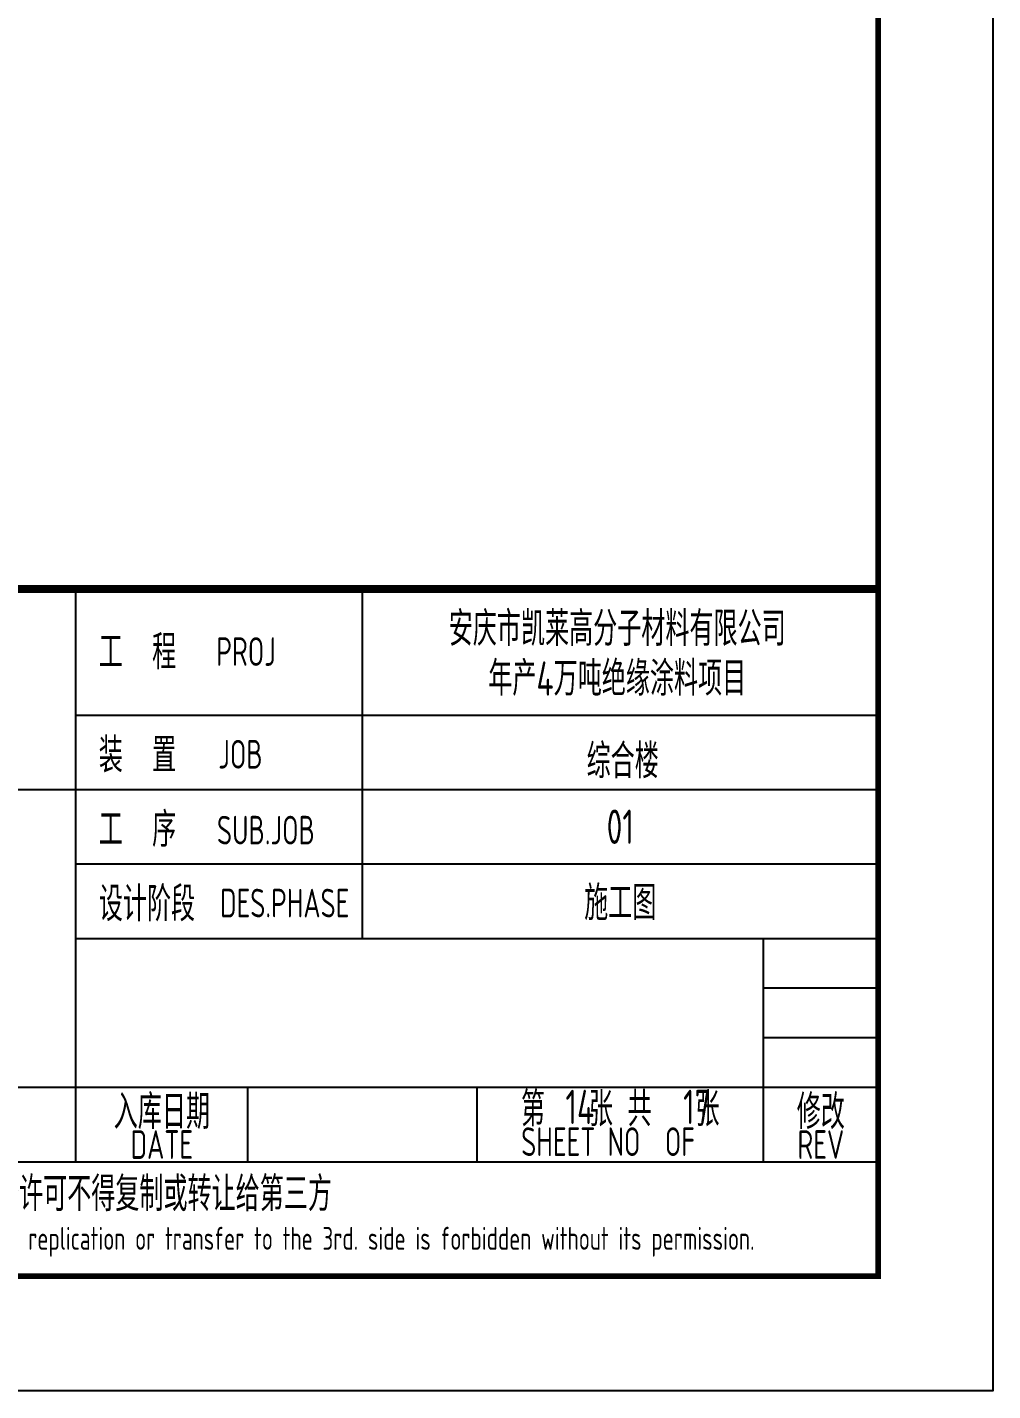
# Model space of a CAD drawing. Extents: x 9732137 to 18866768, y -962146 to 246094.
# Drawn here: x 9828033 to 9836457, y -516706 to -504800 of the extents above; entities that cross this region are included whole.
import ezdxf
from ezdxf.enums import TextEntityAlignment as Align

# ---------------------------------------------------------------- set-up
doc = ezdxf.new("R2010")
doc.units = 0
doc.header["$LTSCALE"] = 1000
doc.layers.get('0').update_dxf_attribs({"linetype": 'CONTINUOUS'})
doc.layers.add('BORDER', color=7, linetype='CONTINUOUS')
doc.styles.add('TSSD_Rein', font='Tssdeng.shx', dxfattribs={"width": 0.7, "bigfont": 'hztxt.shx'})

msp = doc.modelspace()

# ---------------------------------------------------------------- linework, layer by layer
for p, q in [((9828456.8, -514706.3), (9828456.8, -509706.3)), ((9830956.8, -512756.3), (9830956.8, -509706.3)), ((9835456.8, -515706.3), (9835456.8, -509706.3)), ((9828456.8, -510806.3), (9835456.8, -510806.3)), ((9817456.8, -511456.3), (9828456.8, -511456.3)), ((9828456.8, -511456.3), (9835456.8, -511456.3)), ((9828456.8, -512106.3), (9835456.8, -512106.3)), ((9828456.8, -512756.3), (9835456.8, -512756.3)), ((9834456.8, -514706.3), (9834456.8, -512756.3)), ((9834456.8, -513189.6), (9835456.8, -513189.6)), ((9834456.8, -513622.9), (9835456.8, -513622.9)), ((9822956.8, -514056.3), (9835456.8, -514056.3)), ((9829956.8, -514706.3), (9829956.8, -514056.3)), ((9831956.8, -514706.3), (9831956.8, -514056.3)), ((9817456.8, -514706.3), (9835456.8, -514706.3)), ((9817456.8, -515705.6), (9835456.8, -515705.6))]:
    msp.add_line(p, q)
msp.add_lwpolyline([(9835456.8, -509706.3, 70, 70, 0), (9817456.8, -509706.3, 70, 70, 0), (9817456.8, -515706.3, 0, 0, 0)], format="xyseb")
msp.add_lwpolyline([(9835456.8, -509706.3, 70, 70, 0), (9817456.8, -509706.3, 70, 70, 0), (9817456.8, -515706.3, 0, 0, 0)], format="xyseb")
at = {"const_width": 70}
msp.add_lwpolyline([(9835456.8, -509706.3), (9817456.8, -509706.3)], dxfattribs=at)
at = {"layer": 'BORDER'}
msp.add_lwpolyline([(9777056.8, -516706.3), (9777056.8, -474706.3), (9836456.8, -474706.3), (9836456.8, -516706.3)], close=True, dxfattribs=at)
at = {"layer": 'BORDER', "const_width": 50}
msp.add_lwpolyline([(9779556.8, -515706.3), (9779556.8, -475706.3), (9835456.8, -475706.3), (9835456.8, -515706.3)], close=True, dxfattribs=at)

# ---------------------------------------------------------------- texts
at = {"style": 'TSSD_Rein', "width": 0.7}
for s, height, p in [('安庆市凯莱高分子材料有限公司', 300, (9833180.5, -510036.1)), ('年产4万吨绝缘涂料项目', 300, (9833180.5, -510471.1)), ('综合楼', 300, (9833228.3, -511192.3)), ('01', 300, (9833206.8, -511781.3)), ('施工图', 300, (9833206.8, -512431.3)), ('入库日期', 300, (9829206.8, -514256.3)), ('第   张 共   张', 300, (9833206.8, -514231.3)), ('修改', 300, (9834956.8, -514256.3)), ('DATE', 250, (9829206.8, -514556.3)), ('SHEET NO  OF  ', 250, (9833206.8, -514531.3)), ('REV', 250, (9834956.8, -514556.3)), ('本文件专有权属安徽华东化工医药工程有限责任公司所有,未经许可不得复制或转让给第三方', 300, (9826456.8, -515006.3)), ('The proprietary right of this document belongs to Anhui Huadong Chemical And Medical Engineering  Co.,Ltd.  and any replication or transfer to the 3rd. side is forbidden without its permission. ', 200, (9826203.2, -515405.6))]:
    msp.add_text(s, height=height, dxfattribs=at).set_placement(p, align=Align.MIDDLE)
for s, height, p in [('工  程 ', 300, (9828656.8, -510406.3)), ('PROJ', 250, (9829681.2, -510376.9)), ('装  置 ', 300, (9828656.8, -511306.3)), ('JOB', 250, (9829699.2, -511273.5)), ('工  序 ', 300, (9828656.8, -511956.3)), ('SUB.JOB', 250, (9829687.6, -511936.2)), ('设计阶段', 300, (9828656.8, -512606.3)), ('DES.PHASE', 250, (9829714.9, -512573))]:
    msp.add_text(s, height=height, dxfattribs=at).set_placement(p)
at = {"color": 6, "style": 'TSSD_Rein', "width": 0.7}
for s, p in [('14', (9832854.3, -514227.8)), ('17', (9833875.5, -514227.8))]:
    msp.add_text(s, height=300, dxfattribs=at).set_placement(p, align=Align.MIDDLE)

doc.saveas('drawing.dxf')
